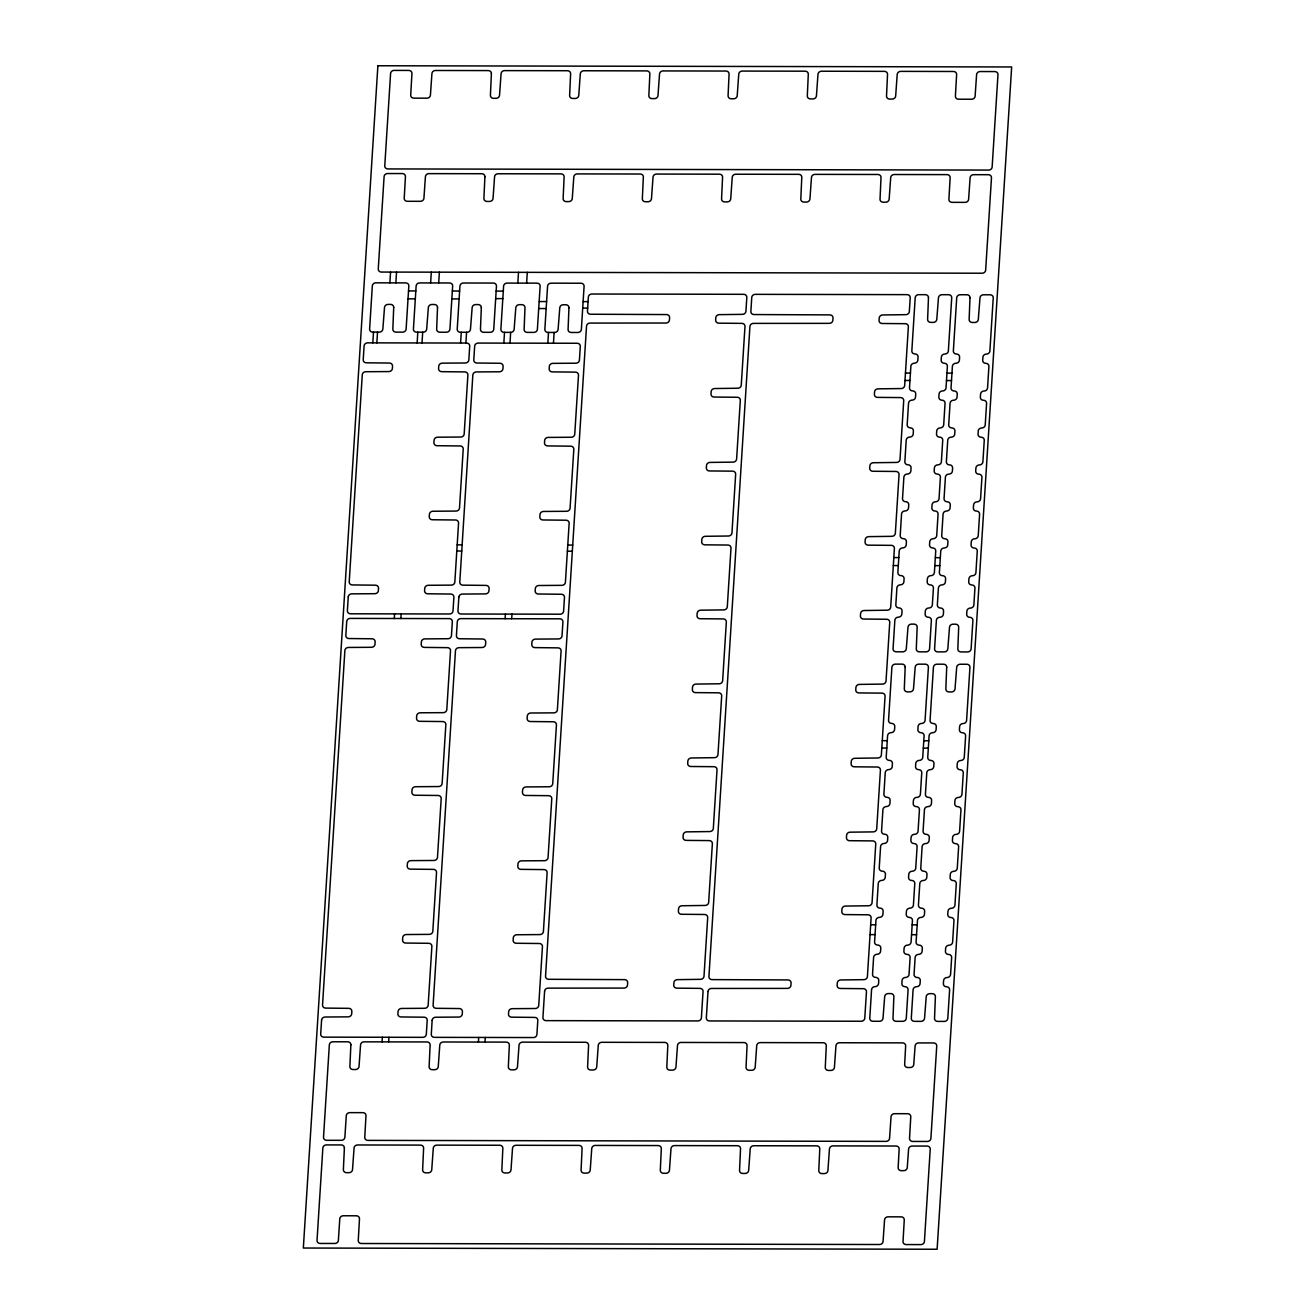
<?xml version="1.0" encoding="UTF-8"?>
<svg xmlns="http://www.w3.org/2000/svg" width="1315" height="1315" viewBox="0 0 1315 1315"><rect width="100%" height="100%" fill="white"/><g stroke="black" fill="none" stroke-linecap="round" stroke-linejoin="round"><path stroke-width="1.5" d="M372.819 342.87L373.493 332.087M376.846 342.87L377.52 332.103M389.881 282.857L390.555 272.09M395.864 282.873L396.538 272.09M394.286 618.494L394.566 613.875M417.134 342.952L417.808 332.185M400.878 618.51L401.174 613.891M422 342.968L422.69 332.185M382.057 1041.875L382.353 1037.256M430.63 282.939L431.304 272.156M388.665 1041.891L388.944 1037.272M438.7 282.955L439.374 272.172M460.595 343.034L461.269 332.268M465.888 343.051L466.578 332.268M503.842 343.116L504.516 332.35M509.99 343.133L510.664 332.366A3.337 3.041 -19.2 0 0 514.132 329.325L515.809 307.694A3.337 3.041 -19.2 0 1 519.293 304.669L521.874 304.669A3.337 3.041 -19.2 0 1 524.981 307.694L524.126 329.375A3.337 3.041 -19.2 0 0 527.233 332.383L533.906 332.399A3.337 3.041 -19.2 0 0 537.391 329.325L540.12 286.226A3.337 3.041 -19.2 0 0 537.013 283.136L507.097 283.087A3.337 3.041 -19.2 0 0 503.596 286.16L500.884 329.26A3.337 3.041 -19.2 0 0 503.99 332.35L510.631 332.366M517.831 283.103L518.505 272.337M478.413 1042.055L478.693 1037.436M505.091 618.707L505.387 614.105M526.625 283.12L527.299 272.353M485.005 1042.072L485.301 1037.453M511.699 618.724L511.995 614.105M547.829 343.215L548.503 332.432M553.451 343.215L554.125 332.448M408.521 290.927L415.819 290.944M452.344 291.01L459.625 291.026M496.149 291.108L503.448 291.108M495.673 298.62L502.971 298.637M408.028 298.817L415.326 298.817M451.85 298.899L459.132 298.916M539.314 301.546L546.596 301.546M583.12 301.628L588.068 301.628M582.709 308.072L587.657 308.088M538.871 308.548L546.152 308.548M905.46 373.066L910.44 373.082M946.964 373.148L951.961 373.148M904.983 380.462L909.98 380.479M946.488 380.545L951.501 380.561M457.193 544.854L462.14 544.854M567.768 545.067L572.715 545.067M456.798 551.001L461.746 551.018M567.39 551.215L572.337 551.232M893.822 557.576L898.802 557.593M935.327 557.659L940.34 557.675M893.312 565.549L898.309 565.565M934.817 565.631L939.831 565.647M882.283 740.674L887.263 740.674M923.788 740.756L928.784 740.756M881.806 748.054L886.803 748.054M923.311 748.136L928.324 748.136M870.661 924.774L875.659 924.774M912.166 924.856L917.18 924.856M870.053 934.62L875.034 934.62M911.558 934.686L916.555 934.702M393.711 307.431L392.84 329.112A3.337 3.041 -19.2 0 0 395.947 332.136L402.62 332.153A3.337 3.041 -19.2 0 0 406.121 329.079L408.834 285.98A3.337 3.041 -19.2 0 0 405.727 282.889L375.811 282.824A3.337 3.041 -19.2 0 0 372.326 285.897L369.614 329.013A3.337 3.041 -19.2 0 0 372.72 332.087L379.361 332.103A3.337 3.041 -19.2 0 0 382.846 329.079L384.522 307.447A3.337 3.041 -19.2 0 1 388.024 304.406L390.588 304.406A3.337 3.041 -19.2 0 1 393.711 307.431M437.517 307.513L436.662 329.21A3.337 3.041 -19.2 0 0 439.769 332.218L446.443 332.235A3.337 3.041 -19.2 0 0 449.927 329.161L452.656 286.062A3.337 3.041 -19.2 0 0 449.549 282.972L419.633 282.922A3.337 3.041 -19.2 0 0 416.132 285.996L413.42 329.095A3.337 3.041 -19.2 0 0 416.526 332.169L423.167 332.185A3.337 3.041 -19.2 0 0 426.668 329.161L428.345 307.529A3.337 3.041 -19.2 0 1 431.83 304.488L434.41 304.505A3.337 3.041 -19.2 0 1 437.517 307.513M481.323 307.595L480.468 329.292A3.337 3.041 -19.2 0 0 483.575 332.3L490.248 332.317A3.337 3.041 -19.2 0 0 493.75 329.243L496.462 286.144A3.337 3.041 -19.2 0 0 493.355 283.054L463.439 283.004A3.337 3.041 -19.2 0 0 459.938 286.078L457.226 329.177A3.337 3.041 -19.2 0 0 460.332 332.268L466.973 332.268A3.337 3.041 -19.2 0 0 470.474 329.243L472.151 307.611A3.337 3.041 -19.2 0 1 475.636 304.57L478.216 304.587A3.337 3.041 -19.2 0 1 481.323 307.595M568.951 307.776L568.08 329.457A3.337 3.041 -19.2 0 0 571.203 332.481L577.877 332.481A3.337 3.041 -19.2 0 0 581.361 329.424L584.09 286.308A3.337 3.041 -19.2 0 0 580.983 283.235L551.067 283.169A3.337 3.041 -19.2 0 0 547.566 286.243L544.854 329.342A3.337 3.041 -19.2 0 0 547.961 332.432L554.601 332.448A3.337 3.041 -19.2 0 0 558.102 329.408L559.779 307.776A3.337 3.041 -19.2 0 1 563.264 304.751L565.828 304.751A3.337 3.041 -19.2 0 1 568.951 307.776M905.18 667.149L904.309 688.83A3.337 3.041 -19.2 0 0 907.432 691.854L909.996 691.854A3.337 3.041 -19.2 0 0 913.498 688.83L915.174 667.198A3.337 3.041 -19.2 0 1 918.659 664.157L925.3 664.174A3.337 3.041 -19.2 0 1 928.406 667.264L925.07 720.406A3.337 3.041 -19.2 0 1 921.568 723.464A3.337 3.041 -19.2 0 0 918.067 726.538L917.886 729.628A3.337 3.041 -19.2 0 0 920.993 732.702A3.337 3.041 -19.2 0 1 924.1 735.792L922.736 757.341A3.337 3.041 -19.2 0 1 919.234 760.415A3.337 3.041 -19.2 0 0 915.75 763.489L915.552 766.563A3.337 3.041 -19.2 0 0 918.659 769.653A3.337 3.041 -19.2 0 1 921.766 772.743L920.401 794.293A3.337 3.041 -19.2 0 1 916.917 797.367A3.337 3.041 -19.2 0 0 913.415 800.441L913.218 803.514A3.337 3.041 -19.2 0 0 916.325 806.605A3.337 3.041 -19.2 0 1 919.432 809.678L918.067 831.244A3.337 3.041 -19.2 0 1 914.582 834.318A3.337 3.041 -19.2 0 0 911.081 837.376L910.884 840.466A3.337 3.041 -19.2 0 0 913.991 843.54A3.337 3.041 -19.2 0 1 917.097 846.63L915.75 868.163A3.337 3.041 -19.2 0 1 912.248 871.22A3.337 3.041 -19.2 0 0 908.764 874.294L908.566 877.384A3.337 3.041 -19.2 0 0 911.673 880.458A3.337 3.041 -19.2 0 1 914.78 883.548L913.415 905.098A3.337 3.041 -19.2 0 1 909.931 908.172A3.337 3.041 -19.2 0 0 906.43 911.246L906.232 914.32A3.337 3.041 -19.2 0 0 909.339 917.41A3.337 3.041 -19.2 0 1 912.446 920.5L911.081 942.05A3.337 3.041 -19.2 0 1 907.597 945.123A3.337 3.041 -19.2 0 0 904.095 948.197L903.898 951.271A3.337 3.041 -19.2 0 0 907.005 954.361A3.337 3.041 -19.2 0 1 910.111 957.435L909.043 974.382A3.337 3.041 -19.2 0 1 905.558 977.456A3.337 3.041 -19.2 0 0 902.057 980.513L901.86 983.604A3.337 3.041 -19.2 0 0 904.967 986.677A3.337 3.041 -19.2 0 1 908.073 989.768L906.282 1018.254A3.337 3.041 -19.2 0 1 902.797 1021.328L896.123 1021.311A3.337 3.041 -19.2 0 1 893 1018.287L893.871 996.606A3.337 3.041 -19.2 0 0 890.748 993.581L888.184 993.581A3.337 3.041 -19.2 0 0 884.683 996.606L883.006 1018.254A3.337 3.041 -19.2 0 1 879.521 1021.278L872.881 1021.262A3.337 3.041 -19.2 0 1 869.774 1018.172L871.566 989.702A3.337 3.041 -19.2 0 1 875.05 986.628A3.337 3.041 -19.2 0 0 878.552 983.554L878.749 980.48A3.337 3.041 -19.2 0 0 875.642 977.39A3.337 3.041 -19.2 0 1 872.535 974.3L873.604 957.369A3.337 3.041 -19.2 0 1 877.089 954.295A3.337 3.041 -19.2 0 0 880.59 951.222L880.787 948.148A3.337 3.041 -19.2 0 0 877.68 945.058A3.337 3.041 -19.2 0 1 874.574 941.984L875.938 920.418A3.337 3.041 -19.2 0 1 879.423 917.36A3.337 3.041 -19.2 0 0 882.924 914.287L883.121 911.196A3.337 3.041 -19.2 0 0 880.014 908.123A3.337 3.041 -19.2 0 1 876.908 905.032L878.256 883.483A3.337 3.041 -19.2 0 1 881.757 880.409A3.337 3.041 -19.2 0 0 885.242 877.335L885.439 874.261A3.337 3.041 -19.2 0 0 882.332 871.171A3.337 3.041 -19.2 0 1 879.225 868.081L880.59 846.564A3.337 3.041 -19.2 0 1 884.075 843.49A3.337 3.041 -19.2 0 0 887.576 840.416L887.773 837.343A3.337 3.041 -19.2 0 0 884.666 834.252A3.337 3.041 -19.2 0 1 881.56 831.162L882.924 809.613A3.337 3.041 -19.2 0 1 886.409 806.539A3.337 3.041 -19.2 0 0 889.91 803.465L890.107 800.391A3.337 3.041 -19.2 0 0 887 797.301A3.337 3.041 -19.2 0 1 883.894 794.227L885.242 772.661A3.337 3.041 -19.2 0 1 888.743 769.604A3.337 3.041 -19.2 0 0 892.244 766.53L892.425 763.44A3.337 3.041 -19.2 0 0 889.318 760.366A3.337 3.041 -19.2 0 1 886.211 757.276L887.576 735.726A3.337 3.041 -19.2 0 1 891.077 732.652A3.337 3.041 -19.2 0 0 894.562 729.578L894.759 726.505A3.337 3.041 -19.2 0 0 891.652 723.414A3.337 3.041 -19.2 0 1 888.545 720.324L891.899 667.198A3.337 3.041 -19.2 0 1 895.384 664.124L902.057 664.124A3.337 3.041 -19.2 0 1 905.18 667.149M928.472 297.683L927.617 319.381A3.337 3.041 -19.2 0 0 930.724 322.389L933.288 322.405A3.337 3.041 -19.2 0 0 936.79 319.364L938.466 297.732A3.337 3.041 -19.2 0 1 941.951 294.708L948.608 294.708A3.337 3.041 -19.2 0 1 951.715 297.798L948.362 350.941A3.337 3.041 -19.2 0 1 944.86 354.014A3.337 3.041 -19.2 0 0 941.359 357.088L941.178 360.162A3.337 3.041 -19.2 0 0 944.285 363.252A3.337 3.041 -19.2 0 1 947.392 366.326L946.027 387.892A3.337 3.041 -19.2 0 1 942.526 390.95A3.337 3.041 -19.2 0 0 939.041 394.023L938.844 397.114A3.337 3.041 -19.2 0 0 941.951 400.187A3.337 3.041 -19.2 0 1 945.058 403.278L943.693 424.827A3.337 3.041 -19.2 0 1 940.209 427.901A3.337 3.041 -19.2 0 0 936.707 430.975L936.51 434.049A3.337 3.041 -19.2 0 0 939.617 437.139A3.337 3.041 -19.2 0 1 942.723 440.229L941.376 461.779A3.337 3.041 -19.2 0 1 937.874 464.853A3.337 3.041 -19.2 0 0 934.373 467.926L934.192 471A3.337 3.041 -19.2 0 0 937.299 474.09A3.337 3.041 -19.2 0 1 940.406 477.164L939.041 498.697A3.337 3.041 -19.2 0 1 935.54 501.771A3.337 3.041 -19.2 0 0 932.056 504.845L931.858 507.919A3.337 3.041 -19.2 0 0 934.965 511.009A3.337 3.041 -19.2 0 1 938.072 514.083L936.707 535.632A3.337 3.041 -19.2 0 1 933.223 538.706A3.337 3.041 -19.2 0 0 929.721 541.78L929.524 544.87A3.337 3.041 -19.2 0 0 932.631 547.944A3.337 3.041 -19.2 0 1 935.738 551.034L934.39 572.584A3.337 3.041 -19.2 0 1 930.889 575.658A3.337 3.041 -19.2 0 0 927.387 578.731L927.19 581.805A3.337 3.041 -19.2 0 0 930.313 584.896A3.337 3.041 -19.2 0 1 933.42 587.986L932.351 604.916A3.337 3.041 -19.2 0 1 928.85 607.99A3.337 3.041 -19.2 0 0 925.349 611.064L925.152 614.138A3.337 3.041 -19.2 0 0 928.275 617.228A3.337 3.041 -19.2 0 1 931.382 620.302L929.573 648.788A3.337 3.041 -19.2 0 1 926.089 651.862L919.415 651.846A3.337 3.041 -19.2 0 1 916.292 648.837L917.163 627.14A3.337 3.041 -19.2 0 0 914.04 624.132L911.476 624.115A3.337 3.041 -19.2 0 0 907.991 627.156L906.298 648.788A3.337 3.041 -19.2 0 1 902.813 651.813L896.173 651.796A3.337 3.041 -19.2 0 1 893.066 648.722L894.857 620.236A3.337 3.041 -19.2 0 1 898.359 617.162A3.337 3.041 -19.2 0 0 901.843 614.089L902.041 611.015A3.337 3.041 -19.2 0 0 898.934 607.924A3.337 3.041 -19.2 0 1 895.827 604.851L896.896 587.904A3.337 3.041 -19.2 0 1 900.397 584.83A3.337 3.041 -19.2 0 0 903.882 581.772L904.079 578.682A3.337 3.041 -19.2 0 0 900.972 575.608A3.337 3.041 -19.2 0 1 897.866 572.518L899.23 550.969A3.337 3.041 -19.2 0 1 902.715 547.895A3.337 3.041 -19.2 0 0 906.216 544.821L906.413 541.747A3.337 3.041 -19.2 0 0 903.306 538.657A3.337 3.041 -19.2 0 1 900.2 535.567L901.548 514.017A3.337 3.041 -19.2 0 1 905.049 510.943A3.337 3.041 -19.2 0 0 908.55 507.869L908.731 504.796A3.337 3.041 -19.2 0 0 905.624 501.705A3.337 3.041 -19.2 0 1 902.517 498.632L903.882 477.098A3.337 3.041 -19.2 0 1 907.383 474.025A3.337 3.041 -19.2 0 0 910.868 470.951L911.065 467.877A3.337 3.041 -19.2 0 0 907.958 464.787A3.337 3.041 -19.2 0 1 904.852 461.713L906.216 440.147A3.337 3.041 -19.2 0 1 909.701 437.09A3.337 3.041 -19.2 0 0 913.202 434.016L913.399 430.926A3.337 3.041 -19.2 0 0 910.292 427.852A3.337 3.041 -19.2 0 1 907.186 424.761L908.534 403.212A3.337 3.041 -19.2 0 1 912.035 400.138A3.337 3.041 -19.2 0 0 915.536 397.064L915.717 393.99A3.337 3.041 -19.2 0 0 912.61 390.9A3.337 3.041 -19.2 0 1 909.503 387.81L910.868 366.26A3.337 3.041 -19.2 0 1 914.369 363.187A3.337 3.041 -19.2 0 0 917.854 360.113L918.051 357.039A3.337 3.041 -19.2 0 0 914.944 353.949A3.337 3.041 -19.2 0 1 911.837 350.875L915.191 297.732A3.337 3.041 -19.2 0 1 918.692 294.659L925.366 294.675A3.337 3.041 -19.2 0 1 928.472 297.683M946.701 667.231L945.847 688.912A3.337 3.041 -19.2 0 0 948.953 691.937L951.518 691.937A3.337 3.041 -19.2 0 0 955.019 688.912L956.695 667.28A3.337 3.041 -19.2 0 1 960.18 664.239L966.837 664.256A3.337 3.041 -19.2 0 1 969.944 667.346L966.591 720.472A3.337 3.041 -19.2 0 1 963.09 723.546A3.337 3.041 -19.2 0 0 959.605 726.62L959.408 729.71A3.337 3.041 -19.2 0 0 962.514 732.784A3.337 3.041 -19.2 0 1 965.621 735.874L964.257 757.424A3.337 3.041 -19.2 0 1 960.772 760.497A3.337 3.041 -19.2 0 0 957.271 763.571L957.073 766.645A3.337 3.041 -19.2 0 0 960.18 769.735A3.337 3.041 -19.2 0 1 963.287 772.826L961.939 794.375A3.337 3.041 -19.2 0 1 958.438 797.449A3.337 3.041 -19.2 0 0 954.937 800.523L954.739 803.596A3.337 3.041 -19.2 0 0 957.846 806.687A3.337 3.041 -19.2 0 1 960.953 809.761L959.605 831.31A3.337 3.041 -19.2 0 1 956.104 834.384A3.337 3.041 -19.2 0 0 952.619 837.458L952.422 840.548A3.337 3.041 -19.2 0 0 955.528 843.622A3.337 3.041 -19.2 0 1 958.635 846.712L957.271 868.229A3.337 3.041 -19.2 0 1 953.786 871.303A3.337 3.041 -19.2 0 0 950.285 874.376L950.087 877.467A3.337 3.041 -19.2 0 0 953.194 880.54A3.337 3.041 -19.2 0 1 956.301 883.631L954.937 905.18A3.337 3.041 -19.2 0 1 951.452 908.254A3.337 3.041 -19.2 0 0 947.951 911.328L947.753 914.402A3.337 3.041 -19.2 0 0 950.86 917.492A3.337 3.041 -19.2 0 1 953.967 920.582L952.619 942.132A3.337 3.041 -19.2 0 1 949.118 945.206A3.337 3.041 -19.2 0 0 945.633 948.279L945.436 951.353A3.337 3.041 -19.2 0 0 948.542 954.443A3.337 3.041 -19.2 0 1 951.649 957.517L950.581 974.448A3.337 3.041 -19.2 0 1 947.079 977.522A3.337 3.041 -19.2 0 0 943.595 980.595L943.397 983.686A3.337 3.041 -19.2 0 0 946.504 986.76A3.337 3.041 -19.2 0 1 949.611 989.85L947.803 1018.336A3.337 3.041 -19.2 0 1 944.318 1021.41L937.644 1021.393A3.337 3.041 -19.2 0 1 934.538 1018.369L935.392 996.688A3.337 3.041 -19.2 0 0 932.286 993.663L929.705 993.663A3.337 3.041 -19.2 0 0 926.22 996.688L924.544 1018.32A3.337 3.041 -19.2 0 1 921.042 1021.361L914.402 1021.344A3.337 3.041 -19.2 0 1 911.295 1018.254L913.087 989.784A3.337 3.041 -19.2 0 1 916.588 986.71A3.337 3.041 -19.2 0 0 920.073 983.636L920.27 980.563A3.337 3.041 -19.2 0 0 917.163 977.472A3.337 3.041 -19.2 0 1 914.057 974.382L915.125 957.452A3.337 3.041 -19.2 0 1 918.626 954.378A3.337 3.041 -19.2 0 0 922.111 951.304L922.308 948.23A3.337 3.041 -19.2 0 0 919.201 945.14A3.337 3.041 -19.2 0 1 916.095 942.05L917.459 920.5A3.337 3.041 -19.2 0 1 920.944 917.426A3.337 3.041 -19.2 0 0 924.445 914.352L924.642 911.279A3.337 3.041 -19.2 0 0 921.536 908.188A3.337 3.041 -19.2 0 1 918.429 905.115L919.793 883.565A3.337 3.041 -19.2 0 1 923.278 880.491A3.337 3.041 -19.2 0 0 926.779 877.417L926.976 874.343A3.337 3.041 -19.2 0 0 923.87 871.253A3.337 3.041 -19.2 0 1 920.763 868.163L922.111 846.646A3.337 3.041 -19.2 0 1 925.612 843.573A3.337 3.041 -19.2 0 0 929.097 840.499L929.294 837.425A3.337 3.041 -19.2 0 0 926.187 834.335A3.337 3.041 -19.2 0 1 923.081 831.244L924.445 809.695A3.337 3.041 -19.2 0 1 927.946 806.621A3.337 3.041 -19.2 0 0 931.431 803.547L931.628 800.473A3.337 3.041 -19.2 0 0 928.522 797.383A3.337 3.041 -19.2 0 1 925.415 794.309L926.779 772.743A3.337 3.041 -19.2 0 1 930.264 769.67A3.337 3.041 -19.2 0 0 933.765 766.612L933.962 763.522A3.337 3.041 -19.2 0 0 930.856 760.448A3.337 3.041 -19.2 0 1 927.749 757.358L929.097 735.808A3.337 3.041 -19.2 0 1 932.598 732.734A3.337 3.041 -19.2 0 0 936.099 729.661L936.28 726.587A3.337 3.041 -19.2 0 0 933.173 723.497A3.337 3.041 -19.2 0 1 930.067 720.406L933.42 667.264A3.337 3.041 -19.2 0 1 936.921 664.19L943.595 664.207A3.337 3.041 -19.2 0 1 946.701 667.231M969.993 297.765L969.139 319.463A3.337 3.041 -19.2 0 0 972.245 322.471L974.826 322.471A3.337 3.041 -19.2 0 0 978.311 319.446L979.987 297.815A3.337 3.041 -19.2 0 1 983.489 294.79L990.129 294.79A3.337 3.041 -19.2 0 1 993.236 297.88L989.883 351.023A3.337 3.041 -19.2 0 1 986.382 354.097A3.337 3.041 -19.2 0 0 982.897 357.17L982.7 360.244A3.337 3.041 -19.2 0 0 985.806 363.334A3.337 3.041 -19.2 0 1 988.913 366.408L987.549 387.958A3.337 3.041 -19.2 0 1 984.064 391.032A3.337 3.041 -19.2 0 0 980.563 394.106L980.365 397.196A3.337 3.041 -19.2 0 0 983.472 400.27A3.337 3.041 -19.2 0 1 986.579 403.36L985.231 424.909A3.337 3.041 -19.2 0 1 981.73 427.983A3.337 3.041 -19.2 0 0 978.229 431.057L978.048 434.131A3.337 3.041 -19.2 0 0 981.154 437.221A3.337 3.041 -19.2 0 1 984.261 440.311L982.897 461.861A3.337 3.041 -19.2 0 1 979.396 464.935A3.337 3.041 -19.2 0 0 975.911 468.009L975.714 471.082A3.337 3.041 -19.2 0 0 978.82 474.173A3.337 3.041 -19.2 0 1 981.927 477.246L980.563 498.779A3.337 3.041 -19.2 0 1 977.078 501.853A3.337 3.041 -19.2 0 0 973.577 504.927L973.379 508.001A3.337 3.041 -19.2 0 0 976.486 511.091A3.337 3.041 -19.2 0 1 979.593 514.165L978.245 535.715A3.337 3.041 -19.2 0 1 974.744 538.788A3.337 3.041 -19.2 0 0 971.243 541.862L971.062 544.952A3.337 3.041 -19.2 0 0 974.168 548.026A3.337 3.041 -19.2 0 1 977.275 551.116L975.911 572.666A3.337 3.041 -19.2 0 1 972.41 575.74A3.337 3.041 -19.2 0 0 968.925 578.814L968.728 581.888A3.337 3.041 -19.2 0 0 971.834 584.978A3.337 3.041 -19.2 0 1 974.941 588.068L973.873 604.999A3.337 3.041 -19.2 0 1 970.371 608.072A3.337 3.041 -19.2 0 0 966.887 611.146L966.689 614.22A3.337 3.041 -19.2 0 0 969.796 617.31A3.337 3.041 -19.2 0 1 972.903 620.384L971.111 648.87A3.337 3.041 -19.2 0 1 967.61 651.944L960.936 651.928A3.337 3.041 -19.2 0 1 957.83 648.903L958.684 627.222A3.337 3.041 -19.2 0 0 955.578 624.198L952.997 624.198A3.337 3.041 -19.2 0 0 949.512 627.222L947.836 648.87A3.337 3.041 -19.2 0 1 944.334 651.895L937.694 651.878A3.337 3.041 -19.2 0 1 934.587 648.805L936.379 620.318A3.337 3.041 -19.2 0 1 939.88 617.245A3.337 3.041 -19.2 0 0 943.381 614.171L943.562 611.097A3.337 3.041 -19.2 0 0 940.455 608.007A3.337 3.041 -19.2 0 1 937.348 604.916L938.417 587.986A3.337 3.041 -19.2 0 1 941.918 584.912A3.337 3.041 -19.2 0 0 945.419 581.838L945.6 578.764A3.337 3.041 -19.2 0 0 942.493 575.674A3.337 3.041 -19.2 0 1 939.387 572.6L940.751 551.051A3.337 3.041 -19.2 0 1 944.252 547.977A3.337 3.041 -19.2 0 0 947.737 544.903L947.934 541.813A3.337 3.041 -19.2 0 0 944.827 538.739A3.337 3.041 -19.2 0 1 941.721 535.649L943.085 514.099A3.337 3.041 -19.2 0 1 946.57 511.025A3.337 3.041 -19.2 0 0 950.071 507.952L950.268 504.878A3.337 3.041 -19.2 0 0 947.162 501.788A3.337 3.041 -19.2 0 1 944.055 498.697L945.403 477.181A3.337 3.041 -19.2 0 1 948.904 474.107A3.337 3.041 -19.2 0 0 952.405 471.033L952.586 467.959A3.337 3.041 -19.2 0 0 949.479 464.869A3.337 3.041 -19.2 0 1 946.373 461.779L947.737 440.229A3.337 3.041 -19.2 0 1 951.238 437.155A3.337 3.041 -19.2 0 0 954.723 434.082L954.92 431.008A3.337 3.041 -19.2 0 0 951.813 427.917A3.337 3.041 -19.2 0 1 948.707 424.844L950.071 403.294A3.337 3.041 -19.2 0 1 953.556 400.22A3.337 3.041 -19.2 0 0 957.057 397.146L957.254 394.073A3.337 3.041 -19.2 0 0 954.148 390.982A3.337 3.041 -19.2 0 1 951.041 387.892L952.389 366.343A3.337 3.041 -19.2 0 1 955.89 363.269A3.337 3.041 -19.2 0 0 959.391 360.195L959.588 357.121A3.337 3.041 -19.2 0 0 956.482 354.031A3.337 3.041 -19.2 0 1 953.359 350.941L956.712 297.815A3.337 3.041 -19.2 0 1 960.213 294.741L966.887 294.757A3.337 3.041 -19.2 0 1 969.993 297.765M344.382 1147.979L343.379 1169.627A3.337 3.041 -19.2 0 0 346.486 1172.668L349.034 1172.668A3.337 3.041 -19.2 0 0 352.519 1169.627L354.064 1148.028A3.337 3.041 -19.2 0 1 357.549 1144.97L420.504 1145.102A3.337 3.041 -19.2 0 1 423.611 1148.127L422.625 1169.791A3.337 3.041 -19.2 0 0 425.731 1172.816L428.263 1172.832A3.337 3.041 -19.2 0 0 431.747 1169.775L433.293 1148.176A3.337 3.041 -19.2 0 1 436.777 1145.135L499.733 1145.25A3.337 3.041 -19.2 0 1 502.84 1148.291L501.853 1169.939A3.337 3.041 -19.2 0 0 504.96 1172.98L507.491 1172.98A3.337 3.041 -19.2 0 0 510.993 1169.923L512.521 1148.324A3.337 3.041 -19.2 0 1 516.022 1145.283L578.962 1145.398A3.337 3.041 -19.2 0 1 582.085 1148.439L581.082 1170.087A3.337 3.041 -19.2 0 0 584.189 1173.128L586.72 1173.128A3.337 3.041 -19.2 0 0 590.221 1170.087L591.75 1148.488A3.337 3.041 -19.2 0 1 595.251 1145.431L658.207 1145.562A3.337 3.041 -19.2 0 1 661.313 1148.587L660.311 1170.251A3.337 3.041 -19.2 0 0 663.418 1173.276L665.965 1173.292A3.337 3.041 -19.2 0 0 669.45 1170.235L670.995 1148.636A3.337 3.041 -19.2 0 1 674.48 1145.595L737.436 1145.71A3.337 3.041 -19.2 0 1 740.542 1148.751L739.54 1170.399A3.337 3.041 -19.2 0 0 742.663 1173.44L745.194 1173.44A3.337 3.041 -19.2 0 0 748.679 1170.383L750.224 1148.784A3.337 3.041 -19.2 0 1 753.709 1145.743L816.664 1145.858A3.337 3.041 -19.2 0 1 819.771 1148.899L818.785 1170.547A3.337 3.041 -19.2 0 0 821.891 1173.588L824.423 1173.588A3.337 3.041 -19.2 0 0 827.924 1170.547L829.453 1148.948A3.337 3.041 -19.2 0 1 832.954 1145.891L896.041 1146.023A3.337 3.041 -19.2 0 1 899.148 1149.08L898.145 1167.605A3.337 3.041 -19.2 0 0 901.252 1170.662L903.767 1170.662A3.337 3.041 -19.2 0 0 907.268 1167.621L908.599 1149.096A3.337 3.041 -19.2 0 1 912.1 1146.055L927.124 1146.072A3.337 3.041 -19.2 0 1 930.231 1149.162L924.412 1241.524A3.337 3.041 -19.2 0 1 920.911 1244.598L906.15 1244.565A3.337 3.041 -19.2 0 1 903.027 1241.508L904.26 1219.909A3.337 3.041 -19.2 0 0 901.153 1216.852L888.036 1216.819A3.337 3.041 -19.2 0 0 884.551 1219.876L883.055 1241.459A3.337 3.041 -19.2 0 1 879.571 1244.516L361.378 1243.513A3.337 3.041 -19.2 0 1 358.255 1240.456L359.488 1218.857A3.337 3.041 -19.2 0 0 356.365 1215.8L343.264 1215.767A3.337 3.041 -19.2 0 0 339.78 1218.841L338.382 1240.407A3.337 3.041 -19.2 0 1 334.881 1243.464L320.137 1243.448A3.337 3.041 -19.2 0 1 317.03 1240.357L322.849 1147.995A3.337 3.041 -19.2 0 1 326.334 1144.921L341.275 1144.938A3.337 3.041 -19.2 0 1 344.382 1147.979M350.875 1044.833L349.889 1066.498A3.337 3.041 -19.2 0 0 352.995 1069.522L355.527 1069.539A3.337 3.041 -19.2 0 0 359.028 1066.481L360.557 1044.883A3.337 3.041 -19.2 0 1 364.058 1041.842L426.997 1041.957A3.337 3.041 -19.2 0 1 430.12 1044.998L429.117 1066.646A3.337 3.041 -19.2 0 0 432.224 1069.687L434.755 1069.687A3.337 3.041 -19.2 0 0 438.257 1066.629L439.785 1045.031A3.337 3.041 -19.2 0 1 443.287 1041.99L506.242 1042.105A3.337 3.041 -19.2 0 1 509.349 1045.146L508.346 1066.794A3.337 3.041 -19.2 0 0 511.469 1069.835L514.001 1069.835A3.337 3.041 -19.2 0 0 517.485 1066.794L519.03 1045.195A3.337 3.041 -19.2 0 1 522.515 1042.138L585.471 1042.269A3.337 3.041 -19.2 0 1 588.578 1045.293L587.591 1066.958A3.337 3.041 -19.2 0 0 590.698 1069.983L593.229 1069.999A3.337 3.041 -19.2 0 0 596.714 1066.942L598.259 1045.343A3.337 3.041 -19.2 0 1 601.744 1042.302L664.7 1042.417A3.337 3.041 -19.2 0 1 667.806 1045.458L666.82 1067.106A3.337 3.041 -19.2 0 0 669.927 1070.147L672.458 1070.147A3.337 3.041 -19.2 0 0 675.959 1067.09L677.488 1045.491A3.337 3.041 -19.2 0 1 680.989 1042.45L743.928 1042.565A3.337 3.041 -19.2 0 1 747.052 1045.606L746.049 1067.254A3.337 3.041 -19.2 0 0 749.155 1070.295L751.687 1070.295A3.337 3.041 -19.2 0 0 755.188 1067.254L756.717 1045.655A3.337 3.041 -19.2 0 1 760.218 1042.598L823.174 1042.729A3.337 3.041 -19.2 0 1 826.28 1045.754L825.278 1067.402A3.337 3.041 -19.2 0 0 828.401 1070.443L830.932 1070.443A3.337 3.041 -19.2 0 0 834.417 1067.402L835.962 1045.803A3.337 3.041 -19.2 0 1 839.447 1042.746L902.55 1042.877A3.337 3.041 -19.2 0 1 905.657 1045.935L904.654 1064.46A3.337 3.041 -19.2 0 0 907.761 1067.517L910.276 1067.517A3.337 3.041 -19.2 0 0 913.761 1064.476L915.109 1045.951A3.337 3.041 -19.2 0 1 918.593 1042.91L933.634 1042.943A3.337 3.041 -19.2 0 1 936.74 1046.017L930.905 1138.379A3.337 3.041 -19.2 0 1 927.42 1141.453L912.643 1141.436A3.337 3.041 -19.2 0 1 909.536 1138.363L910.769 1116.78A3.337 3.041 -19.2 0 0 907.662 1113.706L894.545 1113.69A3.337 3.041 -19.2 0 0 891.044 1116.731L889.565 1138.33A3.337 3.041 -19.2 0 1 886.063 1141.371L367.871 1140.384A3.337 3.041 -19.2 0 1 364.765 1137.311L365.981 1115.728A3.337 3.041 -19.2 0 0 362.874 1112.654L349.774 1112.638A3.337 3.041 -19.2 0 0 346.272 1115.695L344.875 1137.261A3.337 3.041 -19.2 0 1 341.39 1140.319L326.63 1140.302A3.337 3.041 -19.2 0 1 323.523 1137.212L329.342 1044.85A3.337 3.041 -19.2 0 1 332.843 1041.776L347.768 1041.809A3.337 3.041 -19.2 0 1 350.875 1044.833M484.906 176.752L483.904 198.417A3.337 3.041 -19.2 0 0 487.01 201.442L489.542 201.458A3.337 3.041 -19.2 0 0 493.043 198.401L494.572 176.802A3.337 3.041 -19.2 0 1 498.073 173.761L561.012 173.876A3.337 3.041 -19.2 0 1 564.119 176.917L563.132 198.565A3.337 3.041 -19.2 0 0 566.239 201.606L568.77 201.606A3.337 3.041 -19.2 0 0 572.272 198.549L573.8 176.95A3.337 3.041 -19.2 0 1 577.301 173.909L640.241 174.024A3.337 3.041 -19.2 0 1 643.347 177.065L642.345 198.713A3.337 3.041 -19.2 0 0 645.468 201.754L647.999 201.754A3.337 3.041 -19.2 0 0 651.484 198.713L653.029 177.114A3.337 3.041 -19.2 0 1 656.514 174.057L719.469 174.188A3.337 3.041 -19.2 0 1 722.576 177.213L721.573 198.877A3.337 3.041 -19.2 0 0 724.68 201.902L727.211 201.918A3.337 3.041 -19.2 0 0 730.713 198.861L732.241 177.262A3.337 3.041 -19.2 0 1 735.743 174.221L798.682 174.336A3.337 3.041 -19.2 0 1 801.788 177.377L800.802 199.025A3.337 3.041 -19.2 0 0 803.909 202.066L806.44 202.066A3.337 3.041 -19.2 0 0 809.941 199.009L811.47 177.41A3.337 3.041 -19.2 0 1 814.971 174.369L877.91 174.484A3.337 3.041 -19.2 0 1 881.017 177.525L880.031 199.173A3.337 3.041 -19.2 0 0 883.138 202.214L885.669 202.214A3.337 3.041 -19.2 0 0 889.154 199.173L890.699 177.574A3.337 3.041 -19.2 0 1 894.184 174.517L947.014 174.616A3.337 3.041 -19.2 0 1 950.137 177.689L948.904 199.272A3.337 3.041 -19.2 0 0 952.011 202.346L965.128 202.362A3.337 3.041 -19.2 0 0 968.613 199.321L970.108 177.722A3.337 3.041 -19.2 0 1 973.593 174.681L988.37 174.698A3.337 3.041 -19.2 0 1 991.477 177.788L985.658 270.15A3.337 3.041 -19.2 0 1 982.157 273.224L381.366 272.057A3.337 3.041 -19.2 0 1 378.26 268.983L384.095 176.621A3.337 3.041 -19.2 0 1 387.58 173.547L402.341 173.564A3.337 3.041 -19.2 0 1 405.447 176.637L404.215 198.22A3.337 3.041 -19.2 0 0 407.321 201.294L420.438 201.31A3.337 3.041 -19.2 0 0 423.923 198.269L425.419 176.67A3.337 3.041 -19.2 0 1 428.904 173.629L481.783 173.728A3.337 3.041 -19.2 0 1 484.906 176.752M491.399 73.624L490.413 95.272A3.337 3.041 -19.2 0 0 493.52 98.313L496.051 98.313A3.337 3.041 -19.2 0 0 499.536 95.255L501.081 73.656A3.337 3.041 -19.2 0 1 504.565 70.615L567.521 70.731A3.337 3.041 -19.2 0 1 570.628 73.772L569.625 95.42A3.337 3.041 -19.2 0 0 572.748 98.461L575.28 98.461A3.337 3.041 -19.2 0 0 578.764 95.42L580.31 73.821A3.337 3.041 -19.2 0 1 583.794 70.763L646.733 70.895A3.337 3.041 -19.2 0 1 649.857 73.919L648.854 95.568A3.337 3.041 -19.2 0 0 651.961 98.609L654.492 98.609A3.337 3.041 -19.2 0 0 657.993 95.568L659.522 73.969A3.337 3.041 -19.2 0 1 663.023 70.928L725.962 71.043A3.337 3.041 -19.2 0 1 729.069 74.084L728.083 95.732A3.337 3.041 -19.2 0 0 731.189 98.757L733.721 98.773A3.337 3.041 -19.2 0 0 737.222 95.716L738.751 74.117A3.337 3.041 -19.2 0 1 742.252 71.076L805.191 71.191A3.337 3.041 -19.2 0 1 808.298 74.232L807.311 95.88A3.337 3.041 -19.2 0 0 810.418 98.921L812.949 98.921A3.337 3.041 -19.2 0 0 816.434 95.88L817.979 74.281A3.337 3.041 -19.2 0 1 821.464 71.224L884.42 71.355A3.337 3.041 -19.2 0 1 887.526 74.38L886.524 96.028A3.337 3.041 -19.2 0 0 889.63 99.069L892.178 99.069A3.337 3.041 -19.2 0 0 895.663 96.028L897.208 74.429A3.337 3.041 -19.2 0 1 900.693 71.372L953.523 71.487A3.337 3.041 -19.2 0 1 956.63 74.544L955.397 96.143A3.337 3.041 -19.2 0 0 958.504 99.2L971.621 99.233A3.337 3.041 -19.2 0 0 975.122 96.176L976.601 74.593A3.337 3.041 -19.2 0 1 980.102 71.536L994.863 71.569A3.337 3.041 -19.2 0 1 997.97 74.643L992.151 167.005A3.337 3.041 -19.2 0 1 988.666 170.079L387.876 168.928A3.337 3.041 -19.2 0 1 384.769 165.838L390.588 73.476A3.337 3.041 -19.2 0 1 394.089 70.402L408.834 70.435A3.337 3.041 -19.2 0 1 411.94 73.492L410.707 95.091A3.337 3.041 -19.2 0 0 413.814 98.148L426.931 98.181A3.337 3.041 -19.2 0 0 430.432 95.124L431.928 73.541A3.337 3.041 -19.2 0 1 435.413 70.484L488.292 70.583A3.337 3.041 -19.2 0 1 491.399 73.624M377.882 65.75L303.338 1248.034L937.118 1249.25L1011.662 66.966L377.882 65.75M321.583 1020.095L320.696 1034.05A3.337 3.041 -19.2 0 0 323.802 1037.14L422.838 1037.338A3.337 3.041 -19.2 0 0 426.323 1034.264L427.211 1020.292A3.337 3.041 -19.2 0 0 424.137 1017.202L400.976 1016.955A3.337 3.041 -19.2 0 1 397.903 1013.865L398.05 1011.514A3.337 3.041 -19.2 0 1 401.519 1008.457L424.696 1008.293A3.337 3.041 -19.2 0 0 428.164 1005.219L431.879 946.389A3.337 3.041 -19.2 0 0 428.789 943.299L405.645 943.052A3.337 3.041 -19.2 0 1 402.571 939.962L402.719 937.611A3.337 3.041 -19.2 0 1 406.171 934.538L429.364 934.373A3.337 3.041 -19.2 0 0 432.816 931.299L436.531 872.47A3.337 3.041 -19.2 0 0 433.457 869.379L410.296 869.133A3.337 3.041 -19.2 0 1 407.223 866.043L407.371 863.692A3.337 3.041 -19.2 0 1 410.839 860.635L434.016 860.47A3.337 3.041 -19.2 0 0 437.484 857.396L441.199 798.55A3.337 3.041 -19.2 0 0 438.109 795.476L414.965 795.23A3.337 3.041 -19.2 0 1 411.891 792.14L412.039 789.789A3.337 3.041 -19.2 0 1 415.491 786.715L438.684 786.551A3.337 3.041 -19.2 0 0 442.136 783.477L445.851 724.647A3.337 3.041 -19.2 0 0 442.777 721.557L419.617 721.31A3.337 3.041 -19.2 0 1 416.543 718.22L416.691 715.87A3.337 3.041 -19.2 0 1 420.159 712.796L443.336 712.648A3.337 3.041 -19.2 0 0 446.804 709.574L450.519 650.728A3.337 3.041 -19.2 0 0 447.429 647.654L424.285 647.391A3.337 3.041 -19.2 0 1 421.211 644.317L421.359 641.967A3.337 3.041 -19.2 0 1 424.811 638.893L448.004 638.728A3.337 3.041 -19.2 0 0 451.456 635.655L452.344 621.699A3.337 3.041 -19.2 0 0 449.237 618.609L350.201 618.412A3.337 3.041 -19.2 0 0 346.716 621.485L345.829 635.457A3.337 3.041 -19.2 0 0 348.902 638.531L372.063 638.794A3.337 3.041 -19.2 0 1 375.137 641.868L374.989 644.219A3.337 3.041 -19.2 0 1 371.52 647.292L348.344 647.457A3.337 3.041 -19.2 0 0 344.875 650.53L322.537 1005.005A3.337 3.041 -19.2 0 0 325.61 1008.095L348.754 1008.342A3.337 3.041 -19.2 0 1 351.845 1011.432L351.697 1013.783A3.337 3.041 -19.2 0 1 348.228 1016.857L325.035 1017.021A3.337 3.041 -19.2 0 0 321.583 1020.095M348.261 596.928L347.39 610.719A3.337 3.041 -19.2 0 0 350.497 613.793L449.533 613.99A3.337 3.041 -19.2 0 0 453.018 610.916L453.889 597.125A3.337 3.041 -19.2 0 0 450.815 594.051L427.654 593.788A3.337 3.041 -19.2 0 1 424.581 590.714L424.729 588.364A3.337 3.041 -19.2 0 1 428.197 585.29L451.374 585.126A3.337 3.041 -19.2 0 0 454.842 582.052L458.557 523.091A3.337 3.041 -19.2 0 0 455.483 520L432.323 519.754A3.337 3.041 -19.2 0 1 429.249 516.663L429.397 514.313A3.337 3.041 -19.2 0 1 432.865 511.239L456.042 511.075A3.337 3.041 -19.2 0 0 459.51 508.017L463.225 449.04A3.337 3.041 -19.2 0 0 460.151 445.966L436.991 445.703A3.337 3.041 -19.2 0 1 433.917 442.629L434.065 440.278A3.337 3.041 -19.2 0 1 437.533 437.205L460.71 437.04A3.337 3.041 -19.2 0 0 464.179 433.966L467.893 375.005A3.337 3.041 -19.2 0 0 464.82 371.915L441.659 371.668A3.337 3.041 -19.2 0 1 438.585 368.578L438.733 366.228A3.337 3.041 -19.2 0 1 442.202 363.154L465.379 362.989A3.337 3.041 -19.2 0 0 468.847 359.932L469.718 346.141A3.337 3.041 -19.2 0 0 466.611 343.051L367.575 342.853A3.337 3.041 -19.2 0 0 364.091 345.927L363.219 359.718A3.337 3.041 -19.2 0 0 366.293 362.808L389.454 363.055A3.337 3.041 -19.2 0 1 392.528 366.145L392.38 368.496A3.337 3.041 -19.2 0 1 388.911 371.57L365.734 371.718A3.337 3.041 -19.2 0 0 362.266 374.791L349.215 581.855A3.337 3.041 -19.2 0 0 352.288 584.928L375.449 585.191A3.337 3.041 -19.2 0 1 378.523 588.265L378.375 590.616A3.337 3.041 -19.2 0 1 374.907 593.69L351.73 593.854A3.337 3.041 -19.2 0 0 348.261 596.928M432.158 1020.309L431.287 1034.264A3.337 3.041 -19.2 0 0 434.394 1037.354L533.413 1037.551A3.337 3.041 -19.2 0 0 536.914 1034.478L537.802 1020.506A3.337 3.041 -19.2 0 0 534.712 1017.416L511.568 1017.169A3.337 3.041 -19.2 0 1 508.494 1014.079L508.642 1011.728A3.337 3.041 -19.2 0 1 512.094 1008.671L535.287 1008.506A3.337 3.041 -19.2 0 0 538.739 1005.433L542.454 946.586A3.337 3.041 -19.2 0 0 539.38 943.513L516.22 943.266A3.337 3.041 -19.2 0 1 513.146 940.176L513.294 937.825A3.337 3.041 -19.2 0 1 516.762 934.751L539.939 934.587A3.337 3.041 -19.2 0 0 543.407 931.513L547.122 872.683A3.337 3.041 -19.2 0 0 544.032 869.593L520.888 869.346A3.337 3.041 -19.2 0 1 517.814 866.256L517.962 863.906A3.337 3.041 -19.2 0 1 521.414 860.848L544.607 860.684A3.337 3.041 -19.2 0 0 548.059 857.61L551.774 798.764A3.337 3.041 -19.2 0 0 548.7 795.69L525.54 795.444A3.337 3.041 -19.2 0 1 522.466 792.353L522.614 790.003A3.337 3.041 -19.2 0 1 526.082 786.929L549.259 786.764A3.337 3.041 -19.2 0 0 552.727 783.691L556.442 724.861A3.337 3.041 -19.2 0 0 553.352 721.771L530.208 721.524A3.337 3.041 -19.2 0 1 527.134 718.434L527.282 716.083A3.337 3.041 -19.2 0 1 530.734 713.009L553.927 712.861A3.337 3.041 -19.2 0 0 557.379 709.788L561.094 650.941A3.337 3.041 -19.2 0 0 558.02 647.868L534.86 647.605A3.337 3.041 -19.2 0 1 531.786 644.531L531.934 642.18A3.337 3.041 -19.2 0 1 535.402 639.106L558.579 638.942A3.337 3.041 -19.2 0 0 562.047 635.868L562.919 621.913A3.337 3.041 -19.2 0 0 559.812 618.823L460.792 618.625A3.337 3.041 -19.2 0 0 457.291 621.699L456.42 635.671A3.337 3.041 -19.2 0 0 459.494 638.745L482.638 639.008A3.337 3.041 -19.2 0 1 485.728 642.082L485.58 644.432A3.337 3.041 -19.2 0 1 482.112 647.506L458.919 647.67A3.337 3.041 -19.2 0 0 455.467 650.744L433.112 1005.219A3.337 3.041 -19.2 0 0 436.186 1008.309L459.346 1008.556A3.337 3.041 -19.2 0 1 462.42 1011.646L462.272 1013.996A3.337 3.041 -19.2 0 1 458.804 1017.07L435.627 1017.235A3.337 3.041 -19.2 0 0 432.158 1020.309M458.836 597.141L457.965 610.933A3.337 3.041 -19.2 0 0 461.072 614.006L560.108 614.204A3.337 3.041 -19.2 0 0 563.609 611.13L564.48 597.339A3.337 3.041 -19.2 0 0 561.406 594.265L538.246 594.002A3.337 3.041 -19.2 0 1 535.172 590.928L535.32 588.578A3.337 3.041 -19.2 0 1 538.772 585.504L561.965 585.339A3.337 3.041 -19.2 0 0 565.417 582.266L569.148 523.304A3.337 3.041 -19.2 0 0 566.075 520.214L542.914 519.967A3.337 3.041 -19.2 0 1 539.84 516.877L539.988 514.527A3.337 3.041 -19.2 0 1 543.44 511.453L566.634 511.288A3.337 3.041 -19.2 0 0 570.085 508.231L573.817 449.253A3.337 3.041 -19.2 0 0 570.743 446.18L547.582 445.916A3.337 3.041 -19.2 0 1 544.509 442.843L544.657 440.492A3.337 3.041 -19.2 0 1 548.108 437.418L571.302 437.254A3.337 3.041 -19.2 0 0 574.754 434.18L578.485 375.219A3.337 3.041 -19.2 0 0 575.411 372.129L552.251 371.882A3.337 3.041 -19.2 0 1 549.177 368.792L549.325 366.441A3.337 3.041 -19.2 0 1 552.777 363.367L575.97 363.203A3.337 3.041 -19.2 0 0 579.422 360.146L580.293 346.355A3.337 3.041 -19.2 0 0 577.186 343.264L478.167 343.067A3.337 3.041 -19.2 0 0 474.666 346.141L473.795 359.932A3.337 3.041 -19.2 0 0 476.868 363.022L500.029 363.269A3.337 3.041 -19.2 0 1 503.103 366.359L502.955 368.71A3.337 3.041 -19.2 0 1 499.486 371.783L476.309 371.931A3.337 3.041 -19.2 0 0 472.841 375.005L459.79 582.068A3.337 3.041 -19.2 0 0 462.864 585.142L486.024 585.405A3.337 3.041 -19.2 0 1 489.098 588.479L488.95 590.83A3.337 3.041 -19.2 0 1 485.482 593.903L462.305 594.068A3.337 3.041 -19.2 0 0 458.836 597.141M544.591 991.214L542.931 1017.547A3.337 3.041 -19.2 0 0 546.037 1020.637L697.887 1020.933A3.337 3.041 -19.2 0 0 701.388 1017.859L703.048 991.444A3.337 3.041 -19.2 0 0 699.958 988.37L676.814 988.157A3.337 3.041 -19.2 0 1 673.74 985.067L673.888 982.716A3.337 3.041 -19.2 0 1 677.324 979.642L700.566 979.33A3.337 3.041 -19.2 0 0 704.002 976.272L707.7 917.558A3.337 3.041 -19.2 0 0 704.626 914.484L681.482 914.27A3.337 3.041 -19.2 0 1 678.392 911.18L678.54 908.829A3.337 3.041 -19.2 0 1 681.992 905.756L705.218 905.443A3.337 3.041 -19.2 0 0 708.67 902.369L712.368 843.671A3.337 3.041 -19.2 0 0 709.278 840.597L686.134 840.384A3.337 3.041 -19.2 0 1 683.06 837.293L683.208 834.926A3.337 3.041 -19.2 0 1 686.644 831.869L709.87 831.557A3.337 3.041 -19.2 0 0 713.322 828.483L717.02 769.785A3.337 3.041 -19.2 0 0 713.946 766.694L690.786 766.497A3.337 3.041 -19.2 0 1 687.712 763.407L687.86 761.04A3.337 3.041 -19.2 0 1 691.296 757.982L714.538 757.67A3.337 3.041 -19.2 0 0 717.974 754.596L721.688 695.898A3.337 3.041 -19.2 0 0 718.598 692.808L695.454 692.611A3.337 3.041 -19.2 0 1 692.364 689.52L692.512 687.153A3.337 3.041 -19.2 0 1 695.964 684.079L719.19 683.784A3.337 3.041 -19.2 0 0 722.642 680.71L726.34 622.011A3.337 3.041 -19.2 0 0 723.25 618.921L700.106 618.724A3.337 3.041 -19.2 0 1 697.032 615.634L697.18 613.267A3.337 3.041 -19.2 0 1 700.616 610.193L723.858 609.897A3.337 3.041 -19.2 0 0 727.294 606.823L730.992 548.125A3.337 3.041 -19.2 0 0 727.918 545.035L704.774 544.837A3.337 3.041 -19.2 0 1 701.684 541.747L701.832 539.38A3.337 3.041 -19.2 0 1 705.284 536.306L728.51 536.01A3.337 3.041 -19.2 0 0 731.962 532.937L735.66 474.238A3.337 3.041 -19.2 0 0 732.57 471.148L709.426 470.951A3.337 3.041 -19.2 0 1 706.352 467.861L706.5 465.494A3.337 3.041 -19.2 0 1 709.936 462.42L733.178 462.124A3.337 3.041 -19.2 0 0 736.614 459.05L740.312 400.352A3.337 3.041 -19.2 0 0 737.238 397.262L714.078 397.048A3.337 3.041 -19.2 0 1 711.004 393.974L711.152 391.607A3.337 3.041 -19.2 0 1 714.587 388.533L737.83 388.237A3.337 3.041 -19.2 0 0 741.265 385.163L744.98 326.465A3.337 3.041 -19.2 0 0 741.89 323.375L718.746 323.161A3.337 3.041 -19.2 0 1 715.656 320.087L715.804 317.72A3.337 3.041 -19.2 0 1 719.256 314.647L742.482 314.351A3.337 3.041 -19.2 0 0 745.934 311.277L746.805 297.404A3.337 3.041 -19.2 0 0 743.698 294.313L591.849 294.018A3.337 3.041 -19.2 0 0 588.364 297.091L587.476 311.145A3.337 3.041 -19.2 0 0 590.567 314.236L666.491 314.564A3.337 3.041 -19.2 0 1 669.598 317.655L669.45 319.956A3.337 3.041 -19.2 0 1 665.965 323.03L590.008 323.079A3.337 3.041 -19.2 0 0 586.523 326.153L545.544 976.207A3.337 3.041 -19.2 0 0 548.634 979.297L624.559 979.626A3.337 3.041 -19.2 0 1 627.666 982.716L627.518 985.017A3.337 3.041 -19.2 0 1 624.033 988.091L548.076 988.14A3.337 3.041 -19.2 0 0 544.591 991.214M707.996 991.526L706.336 1017.859A3.337 3.041 -19.2 0 0 709.443 1020.95L861.292 1021.245A3.337 3.041 -19.2 0 0 864.777 1018.172L866.454 991.773A3.337 3.041 -19.2 0 0 863.363 988.683L840.219 988.469A3.337 3.041 -19.2 0 1 837.129 985.395L837.277 983.028A3.337 3.041 -19.2 0 1 840.729 979.954L863.955 979.659A3.337 3.041 -19.2 0 0 867.407 976.585L871.105 917.886A3.337 3.041 -19.2 0 0 868.015 914.796L844.871 914.582A3.337 3.041 -19.2 0 1 841.797 911.492L841.945 909.142A3.337 3.041 -19.2 0 1 845.381 906.068L868.623 905.772A3.337 3.041 -19.2 0 0 872.059 902.698L875.757 843.983A3.337 3.041 -19.2 0 0 872.683 840.91L849.539 840.696A3.337 3.041 -19.2 0 1 846.449 837.606L846.597 835.255A3.337 3.041 -19.2 0 1 850.049 832.181L873.275 831.885A3.337 3.041 -19.2 0 0 876.727 828.812L880.425 770.097A3.337 3.041 -19.2 0 0 877.335 767.023L854.191 766.809A3.337 3.041 -19.2 0 1 851.117 763.719L851.265 761.369A3.337 3.041 -19.2 0 1 854.701 758.295L877.943 757.982A3.337 3.041 -19.2 0 0 881.379 754.925L885.077 696.21A3.337 3.041 -19.2 0 0 882.003 693.137L858.859 692.923A3.337 3.041 -19.2 0 1 855.769 689.833L855.917 687.482A3.337 3.041 -19.2 0 1 859.369 684.408L882.595 684.096A3.337 3.041 -19.2 0 0 886.031 681.022L889.745 622.324A3.337 3.041 -19.2 0 0 886.655 619.25L863.511 619.036A3.337 3.041 -19.2 0 1 860.421 615.946L860.569 613.579A3.337 3.041 -19.2 0 1 864.021 610.522L887.247 610.209A3.337 3.041 -19.2 0 0 890.699 607.136L894.397 548.437A3.337 3.041 -19.2 0 0 891.307 545.347L868.163 545.15A3.337 3.041 -19.2 0 1 865.089 542.059L865.237 539.692A3.337 3.041 -19.2 0 1 868.673 536.635L891.915 536.323A3.337 3.041 -19.2 0 0 895.351 533.249L899.049 474.551A3.337 3.041 -19.2 0 0 895.975 471.46L872.831 471.263A3.337 3.041 -19.2 0 1 869.741 468.173L869.889 465.806A3.337 3.041 -19.2 0 1 873.341 462.732L896.567 462.436A3.337 3.041 -19.2 0 0 900.019 459.362L903.717 400.664A3.337 3.041 -19.2 0 0 900.627 397.574L877.483 397.377A3.337 3.041 -19.2 0 1 874.409 394.286L874.557 391.919A3.337 3.041 -19.2 0 1 877.993 388.846L901.235 388.55A3.337 3.041 -19.2 0 0 904.671 385.476L908.369 326.778A3.337 3.041 -19.2 0 0 905.295 323.687L882.151 323.49A3.337 3.041 -19.2 0 1 879.061 320.4L879.209 318.033A3.337 3.041 -19.2 0 1 882.661 314.959L905.887 314.663A3.337 3.041 -19.2 0 0 909.323 311.589L910.21 297.716A3.337 3.041 -19.2 0 0 907.103 294.642L755.254 294.346A3.337 3.041 -19.2 0 0 751.753 297.42L750.865 311.458A3.337 3.041 -19.2 0 0 753.972 314.548L829.897 314.893A3.337 3.041 -19.2 0 1 833.003 317.967L832.855 320.285A3.337 3.041 -19.2 0 1 829.37 323.358L753.413 323.391A3.337 3.041 -19.2 0 0 749.928 326.465L708.933 976.519A3.337 3.041 -19.2 0 0 712.04 979.609L787.964 979.938A3.337 3.041 -19.2 0 1 791.071 983.028L790.923 985.346A3.337 3.041 -19.2 0 1 787.438 988.403L711.481 988.453A3.337 3.041 -19.2 0 0 707.996 991.526"/></g></svg>
